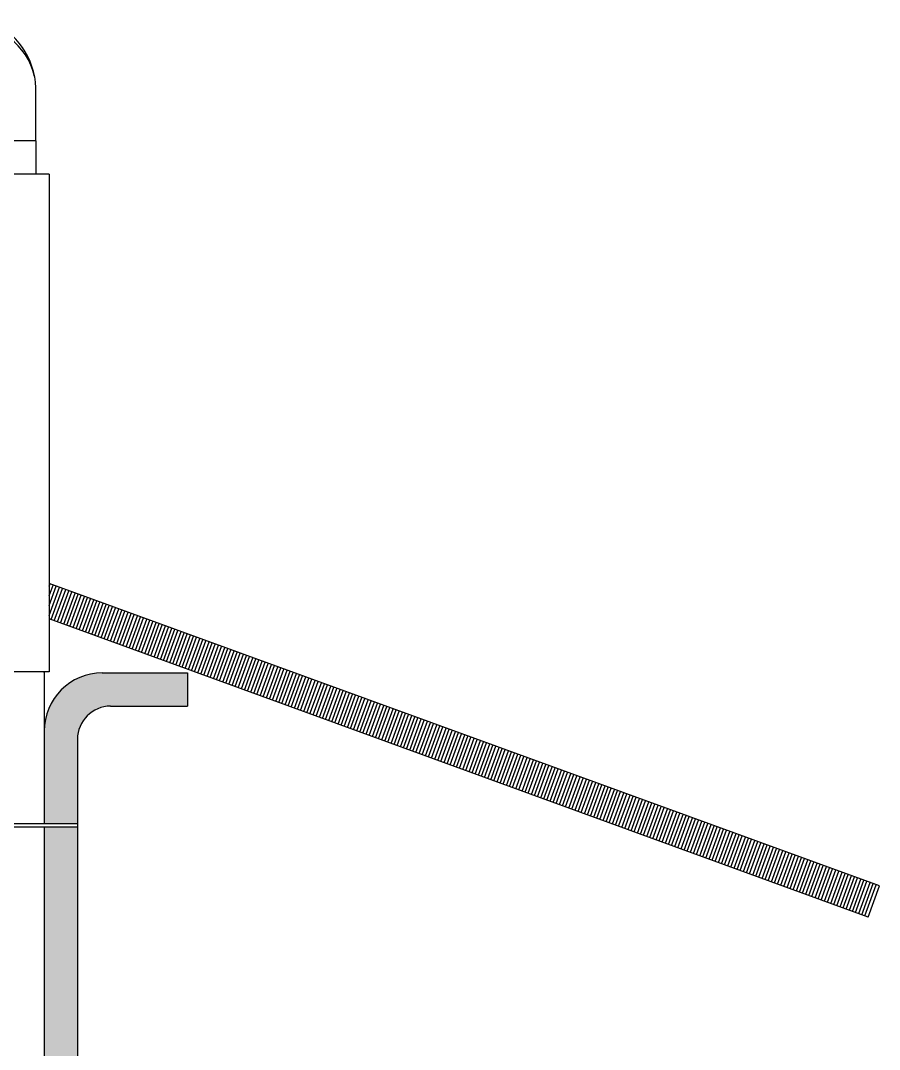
# Model space of a CAD drawing. Header units: metres. Extents: x 2397 to 2628, y 1145 to 1500.
# Drawn here: x 2576.6 to 2628.4, y 1264.9 to 1326.9 of the extents above; entities that cross this region are included whole.
import ezdxf

# ---------------------------------------------------------------- set-up
doc = ezdxf.new("R2010")
doc.units = ezdxf.units.M

# ---------------------------------------------------------------- blocks, each defined once
blk = doc.blocks.new('ANTENA')
at = {"linetype": 'Continuous'}
h = blk.add_hatch(color=256, dxfattribs=at)
h.paths.add_polyline_path([(15.722, 140.614), (20.347, 140.614), (20.347, 142.614), (15.222, 142.614, 0.414214), (11.722, 139.114), (11.722, 133.523), (13.722, 133.523), (13.722, 138.614, -0.414214)])
h.paths.add_polyline_path([(13.722, 133.323), (11.722, 133.323), (11.722, 82.614), (13.722, 82.614)])
h.paths.add_polyline_path([(13.722, 82.414), (11.722, 82.414), (11.722, 31.509), (13.722, 31.509)])
h.paths.add_polyline_path([(32.188, 24.614), (15.722, 24.614, -0.414214), (13.722, 26.614), (13.722, 31.309), (11.722, 31.309), (11.722, 26.114, 0.414214), (15.222, 22.614), (31.688, 22.614, -0.279533), (33.462, 21.538), (35.688, 19.312), (35.688, 21.114, 0.414214)])
for p, q in [((11.222, 174.678), (11.222, 177.878)), ((11.222, 174.678), (3.422, 174.678)), ((11.222, 174.678), (11.222, 172.678)), ((12.022, 172.678), (2.622, 172.678)), ((12.022, 172.678), (12.022, 142.678)), ((62.065, 129.785), (12.022, 147.999)), ((12.022, 147.84), (12.073, 147.98)), ((12.022, 147.256), (12.261, 147.912)), ((12.022, 146.671), (12.449, 147.844)), ((12.022, 146.086), (12.637, 147.775)), ((12.141, 145.827), (12.825, 147.707)), ((12.329, 145.759), (13.013, 147.638)), ((12.517, 145.691), (13.201, 147.57)), ((12.517, 145.691), (13.201, 147.57)), ((12.705, 145.622), (13.389, 147.502)), ((12.893, 145.554), (13.577, 147.433)), ((13.081, 145.485), (13.765, 147.365)), ((13.269, 145.417), (13.953, 147.296)), ((13.457, 145.349), (14.141, 147.228)), ((13.645, 145.28), (14.329, 147.16)), ((13.645, 145.28), (14.329, 147.16)), ((13.832, 145.212), (14.517, 147.091)), ((14.02, 145.143), (14.704, 147.023)), ((14.208, 145.075), (14.892, 146.954)), ((14.396, 145.007), (15.08, 146.886)), ((14.584, 144.938), (15.268, 146.818)), ((14.772, 144.87), (15.456, 146.749)), ((14.96, 144.801), (15.644, 146.681)), ((15.148, 144.733), (15.832, 146.612)), ((15.148, 144.733), (15.832, 146.612)), ((15.336, 144.665), (16.02, 146.544)), ((15.524, 144.596), (16.208, 146.476)), ((15.712, 144.528), (16.396, 146.407)), ((15.9, 144.459), (16.584, 146.339)), ((61.381, 127.906), (12.022, 145.871)), ((16.088, 144.391), (16.772, 146.27)), ((16.276, 144.323), (16.96, 146.202)), ((16.464, 144.254), (17.148, 146.134)), ((16.652, 144.186), (17.336, 146.065)), ((16.839, 144.117), (17.524, 145.997)), ((17.027, 144.049), (17.711, 145.928)), ((17.027, 144.049), (17.711, 145.928)), ((17.215, 143.981), (17.899, 145.86)), ((17.403, 143.912), (18.087, 145.792)), ((17.591, 143.844), (18.275, 145.723)), ((17.779, 143.775), (18.463, 145.655)), ((17.967, 143.707), (18.651, 145.586)), ((18.155, 143.639), (18.839, 145.518)), ((18.155, 143.639), (18.839, 145.518)), ((18.343, 143.57), (19.027, 145.45)), ((18.531, 143.502), (19.215, 145.381)), ((18.719, 143.433), (19.403, 145.313)), ((18.907, 143.365), (19.591, 145.244)), ((19.095, 143.297), (19.779, 145.176)), ((19.283, 143.228), (19.967, 145.108)), ((19.471, 143.16), (20.155, 145.039)), ((19.659, 143.091), (20.343, 144.971)), ((19.659, 143.091), (20.343, 144.971)), ((19.846, 143.023), (20.531, 144.902)), ((20.034, 142.955), (20.718, 144.834)), ((20.222, 142.886), (20.906, 144.765)), ((20.41, 142.818), (21.094, 144.697)), ((20.598, 142.749), (21.282, 144.629)), ((20.786, 142.681), (21.47, 144.56)), ((20.974, 142.612), (21.658, 144.492)), ((21.162, 142.544), (21.846, 144.423)), ((21.35, 142.476), (22.034, 144.355)), ((21.538, 142.407), (22.222, 144.287)), ((21.538, 142.407), (22.222, 144.287)), ((21.726, 142.339), (22.41, 144.218)), ((21.914, 142.27), (22.598, 144.15)), ((22.102, 142.202), (22.786, 144.081)), ((22.29, 142.134), (22.974, 144.013)), ((22.478, 142.065), (23.162, 143.945)), ((22.666, 141.997), (23.35, 143.876)), ((22.854, 141.928), (23.538, 143.808)), ((23.041, 141.86), (23.725, 143.739)), ((23.229, 141.792), (23.913, 143.671)), ((23.417, 141.723), (24.101, 143.603)), ((23.605, 141.655), (24.289, 143.534)), ((23.793, 141.586), (24.477, 143.466)), ((23.981, 141.518), (24.665, 143.397)), ((24.169, 141.45), (24.853, 143.329)), ((24.169, 141.45), (24.853, 143.329)), ((24.357, 141.381), (25.041, 143.261)), ((12.022, 142.678), (2.622, 142.678)), ((11.722, 142.678), (11.722, 133.523)), ((11.722, 142.614), (11.759, 142.678)), ((15.222, 142.614), (20.347, 142.614)), ((20.347, 142.614), (20.347, 140.614)), ((24.545, 141.313), (25.229, 143.192)), ((24.733, 141.244), (25.417, 143.124)), ((24.921, 141.176), (25.605, 143.055)), ((25.109, 141.108), (25.793, 142.987)), ((25.297, 141.039), (25.981, 142.919)), ((25.485, 140.971), (26.169, 142.85)), ((25.673, 140.902), (26.357, 142.782)), ((25.673, 140.902), (26.357, 142.782)), ((25.861, 140.834), (26.545, 142.713)), ((26.048, 140.766), (26.733, 142.645)), ((26.236, 140.697), (26.92, 142.577)), ((26.424, 140.629), (27.108, 142.508)), ((26.612, 140.56), (27.296, 142.44)), ((26.8, 140.492), (27.484, 142.371)), ((26.988, 140.424), (27.672, 142.303)), ((27.176, 140.355), (27.86, 142.235)), ((27.364, 140.287), (28.048, 142.166)), ((27.552, 140.218), (28.236, 142.098)), ((27.552, 140.218), (28.236, 142.098)), ((27.74, 140.15), (28.424, 142.029)), ((27.928, 140.082), (28.612, 141.961)), ((28.116, 140.013), (28.8, 141.893)), ((28.304, 139.945), (28.988, 141.824)), ((28.492, 139.876), (29.176, 141.756)), ((28.68, 139.808), (29.364, 141.687)), ((28.868, 139.74), (29.552, 141.619)), ((29.055, 139.671), (29.74, 141.55)), ((29.055, 139.671), (29.74, 141.55)), ((29.243, 139.603), (29.927, 141.482)), ((29.431, 139.534), (30.115, 141.414)), ((29.619, 139.466), (30.303, 141.345)), ((29.807, 139.397), (30.491, 141.277)), ((29.995, 139.329), (30.679, 141.208)), ((30.183, 139.261), (30.867, 141.14)), ((30.371, 139.192), (31.055, 141.072)), ((30.559, 139.124), (31.243, 141.003)), ((30.747, 139.055), (31.431, 140.935)), ((30.935, 138.987), (31.619, 140.866)), ((30.935, 138.987), (31.619, 140.866)), ((31.123, 138.919), (31.807, 140.798)), ((15.722, 140.614), (20.347, 140.614)), ((31.311, 138.85), (31.995, 140.73)), ((31.499, 138.782), (32.183, 140.661)), ((31.687, 138.713), (32.371, 140.593)), ((31.875, 138.645), (32.559, 140.524)), ((32.063, 138.577), (32.747, 140.456)), ((32.25, 138.508), (32.934, 140.388)), ((32.438, 138.44), (33.122, 140.319)), ((32.438, 138.44), (33.122, 140.319)), ((32.626, 138.371), (33.31, 140.251)), ((32.814, 138.303), (33.498, 140.182)), ((33.002, 138.235), (33.686, 140.114)), ((33.19, 138.166), (33.874, 140.046)), ((33.378, 138.098), (34.062, 139.977)), ((33.566, 138.029), (34.25, 139.909)), ((33.754, 137.961), (34.438, 139.84)), ((33.942, 137.893), (34.626, 139.772)), ((34.13, 137.824), (34.814, 139.704)), ((34.318, 137.756), (35.002, 139.635)), ((34.318, 137.756), (35.002, 139.635)), ((34.506, 137.687), (35.19, 139.567)), ((11.722, 139.114), (11.722, 133.523)), ((34.694, 137.619), (35.378, 139.498)), ((34.882, 137.551), (35.566, 139.43)), ((35.07, 137.482), (35.754, 139.362)), ((35.257, 137.414), (35.941, 139.293)), ((35.445, 137.345), (36.129, 139.225)), ((35.633, 137.277), (36.317, 139.156)), ((35.821, 137.209), (36.505, 139.088)), ((35.821, 137.209), (36.505, 139.088)), ((36.009, 137.14), (36.693, 139.02)), ((36.197, 137.072), (36.881, 138.951)), ((13.722, 138.614), (13.722, 26.614)), ((36.385, 137.003), (37.069, 138.883)), ((36.573, 136.935), (37.257, 138.814)), ((36.761, 136.867), (37.445, 138.746)), ((36.949, 136.798), (37.633, 138.678)), ((37.137, 136.73), (37.821, 138.609)), ((37.325, 136.661), (38.009, 138.541)), ((37.513, 136.593), (38.197, 138.472)), ((37.701, 136.525), (38.385, 138.404)), ((37.701, 136.525), (38.385, 138.404)), ((37.889, 136.456), (38.573, 138.336)), ((38.077, 136.388), (38.761, 138.267)), ((38.264, 136.319), (38.949, 138.199)), ((38.452, 136.251), (39.136, 138.13)), ((38.64, 136.183), (39.324, 138.062)), ((38.828, 136.114), (39.512, 137.993)), ((39.016, 136.046), (39.7, 137.925)), ((39.204, 135.977), (39.888, 137.857)), ((39.204, 135.977), (39.888, 137.857)), ((39.392, 135.909), (40.076, 137.788)), ((39.58, 135.84), (40.264, 137.72)), ((39.768, 135.772), (40.452, 137.651)), ((39.956, 135.704), (40.64, 137.583)), ((40.144, 135.635), (40.828, 137.515)), ((40.332, 135.567), (41.016, 137.446)), ((40.52, 135.498), (41.204, 137.378)), ((40.708, 135.43), (41.392, 137.309)), ((40.896, 135.362), (41.58, 137.241)), ((41.084, 135.293), (41.768, 137.173)), ((41.084, 135.293), (41.768, 137.173)), ((41.271, 135.225), (41.956, 137.104)), ((41.459, 135.156), (42.143, 137.036)), ((41.647, 135.088), (42.331, 136.967)), ((41.835, 135.02), (42.519, 136.899)), ((42.023, 134.951), (42.707, 136.831)), ((42.211, 134.883), (42.895, 136.762)), ((42.399, 134.814), (43.083, 136.694)), ((42.587, 134.746), (43.271, 136.625)), ((42.587, 134.746), (43.271, 136.625)), ((42.775, 134.678), (43.459, 136.557)), ((42.963, 134.609), (43.647, 136.489)), ((43.151, 134.541), (43.835, 136.42)), ((43.339, 134.472), (44.023, 136.352)), ((43.527, 134.404), (44.211, 136.283)), ((43.715, 134.336), (44.399, 136.215)), ((43.903, 134.267), (44.587, 136.147)), ((44.091, 134.199), (44.775, 136.078)), ((44.279, 134.13), (44.963, 136.01)), ((44.466, 134.062), (45.15, 135.941)), ((44.466, 134.062), (45.15, 135.941)), ((44.654, 133.994), (45.338, 135.873)), ((44.842, 133.925), (45.526, 135.805)), ((45.03, 133.857), (45.714, 135.736)), ((45.218, 133.788), (45.902, 135.668)), ((45.406, 133.72), (46.09, 135.599)), ((45.594, 133.652), (46.278, 135.531)), ((45.782, 133.583), (46.466, 135.463)), ((45.97, 133.515), (46.654, 135.394)), ((45.97, 133.515), (46.654, 135.394)), ((46.158, 133.446), (46.842, 135.326)), ((46.346, 133.378), (47.03, 135.257)), ((46.534, 133.31), (47.218, 135.189)), ((46.722, 133.241), (47.406, 135.121)), ((46.91, 133.173), (47.594, 135.052)), ((47.098, 133.104), (47.782, 134.984)), ((47.286, 133.036), (47.97, 134.915)), ((47.473, 132.968), (48.158, 134.847)), ((47.661, 132.899), (48.345, 134.779)), ((47.849, 132.831), (48.533, 134.71)), ((47.849, 132.831), (48.533, 134.71)), ((48.037, 132.762), (48.721, 134.642)), ((48.225, 132.694), (48.909, 134.573)), ((48.413, 132.625), (49.097, 134.505)), ((48.601, 132.557), (49.285, 134.436)), ((48.789, 132.489), (49.473, 134.368)), ((48.977, 132.42), (49.661, 134.3)), ((49.165, 132.352), (49.849, 134.231)), ((49.353, 132.283), (50.037, 134.163)), ((49.353, 132.283), (50.037, 134.163)), ((49.541, 132.215), (50.225, 134.094)), ((49.729, 132.147), (50.413, 134.026)), ((49.917, 132.078), (50.601, 133.958)), ((13.722, 133.523), (2.922, 133.523)), ((13.722, 133.323), (2.922, 133.323)), ((11.722, 133.323), (11.722, 82.614)), ((11.722, 133.323), (11.722, 82.614)), ((11.722, 133.323), (11.722, 82.614)), ((50.105, 132.01), (50.789, 133.889)), ((50.293, 131.941), (50.977, 133.821)), ((50.48, 131.873), (51.165, 133.752)), ((50.668, 131.805), (51.352, 133.684)), ((50.856, 131.736), (51.54, 133.616)), ((51.044, 131.668), (51.728, 133.547)), ((51.232, 131.599), (51.916, 133.479)), ((51.232, 131.599), (51.916, 133.479)), ((51.42, 131.531), (52.104, 133.41)), ((51.608, 131.463), (52.292, 133.342)), ((51.796, 131.394), (52.48, 133.274)), ((51.984, 131.326), (52.668, 133.205)), ((52.172, 131.257), (52.856, 133.137)), ((52.36, 131.189), (53.044, 133.068)), ((52.548, 131.121), (53.232, 133)), ((52.736, 131.052), (53.42, 132.932)), ((52.736, 131.052), (53.42, 132.932)), ((52.924, 130.984), (53.608, 132.863)), ((53.112, 130.915), (53.796, 132.795)), ((53.3, 130.847), (53.984, 132.726)), ((53.487, 130.779), (54.172, 132.658)), ((53.675, 130.71), (54.359, 132.59)), ((53.863, 130.642), (54.547, 132.521)), ((54.051, 130.573), (54.735, 132.453)), ((54.239, 130.505), (54.923, 132.384)), ((54.427, 130.437), (55.111, 132.316)), ((54.615, 130.368), (55.299, 132.248)), ((54.615, 130.368), (55.299, 132.248)), ((54.803, 130.3), (55.487, 132.179)), ((54.991, 130.231), (55.675, 132.111)), ((55.179, 130.163), (55.863, 132.042)), ((55.367, 130.095), (56.051, 131.974)), ((55.555, 130.026), (56.239, 131.906)), ((55.743, 129.958), (56.427, 131.837)), ((55.931, 129.889), (56.615, 131.769)), ((56.119, 129.821), (56.803, 131.7)), ((56.119, 129.821), (56.803, 131.7)), ((56.307, 129.753), (56.991, 131.632)), ((56.495, 129.684), (57.179, 131.564)), ((56.682, 129.616), (57.366, 131.495)), ((56.87, 129.547), (57.554, 131.427)), ((57.058, 129.479), (57.742, 131.358)), ((57.246, 129.411), (57.93, 131.29)), ((57.434, 129.342), (58.118, 131.221)), ((57.622, 129.274), (58.306, 131.153)), ((57.81, 129.205), (58.494, 131.085)), ((57.998, 129.137), (58.682, 131.016)), ((57.998, 129.137), (58.682, 131.016)), ((58.186, 129.068), (58.87, 130.948)), ((58.374, 129), (59.058, 130.879)), ((58.562, 128.932), (59.246, 130.811)), ((58.75, 128.863), (59.434, 130.743)), ((58.938, 128.795), (59.622, 130.674)), ((59.126, 128.726), (59.81, 130.606)), ((59.314, 128.658), (59.998, 130.537)), ((59.502, 128.59), (60.186, 130.469)), ((59.502, 128.59), (60.186, 130.469)), ((59.689, 128.521), (60.374, 130.401)), ((59.877, 128.453), (60.561, 130.332)), ((60.065, 128.384), (60.749, 130.264)), ((60.253, 128.316), (60.937, 130.195)), ((60.441, 128.248), (61.125, 130.127)), ((60.629, 128.179), (61.313, 130.059)), ((60.817, 128.111), (61.501, 129.99)), ((61.005, 128.042), (61.689, 129.922)), ((61.193, 127.974), (61.877, 129.853)), ((61.381, 127.906), (62.065, 129.785))]:
    blk.add_line(p, q, dxfattribs=at)
for centre, radius, start, end in [((6.613, 177.682), 4.614, 2.43205, 67.02319), ((7.322, 177.725), 3.903, 12.36302, 177.75339), ((15.222, 139.114), 3.5, 90, 180), ((15.722, 138.614), 2, 90, 180)]:
    blk.add_arc(centre, radius, start, end, dxfattribs=at)

msp = doc.modelspace()

# ---------------------------------------------------------------- block references
msp.add_blockref('ANTENA', (2566.346, 1144.983))

doc.saveas('drawing.dxf')
